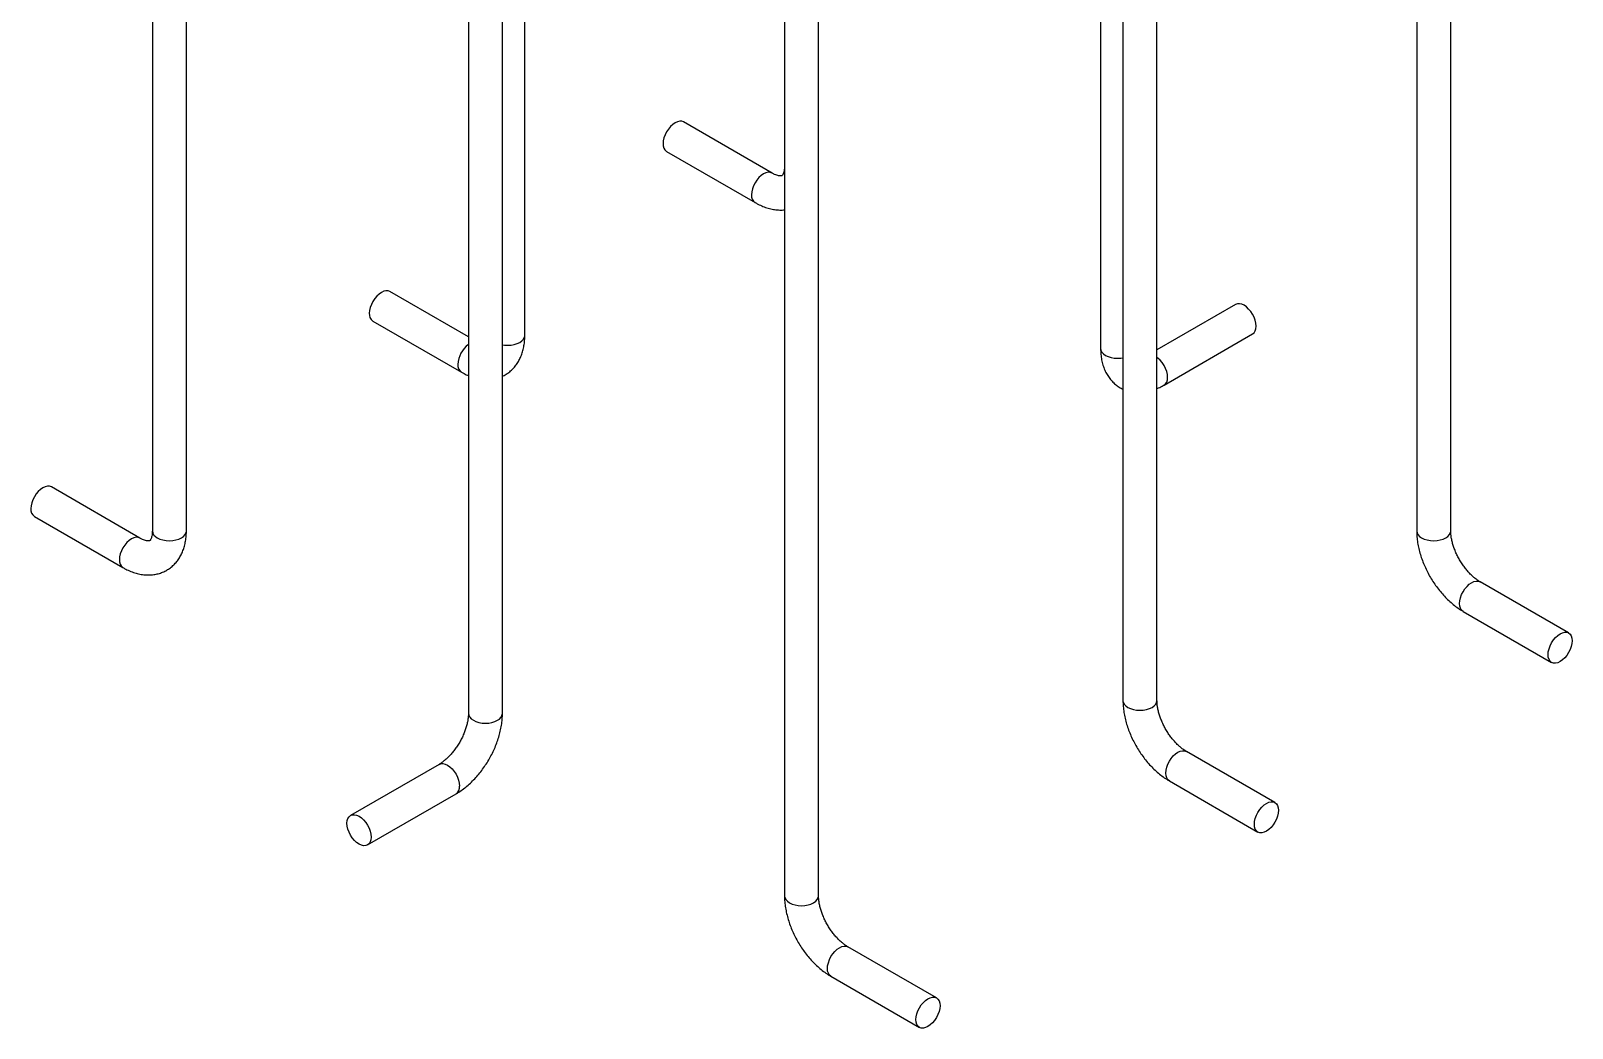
# Model space of a CAD drawing. Header units: millimetres. Extents: x 0 to 594, y 0 to 420.
# Drawn here: x 470.66 to 499.39, y 87.6 to 106.19 of the extents above; entities that cross this region are included whole.
import ezdxf

# ---------------------------------------------------------------- set-up
doc = ezdxf.new("R2010")
doc.units = ezdxf.units.MM

msp = doc.modelspace()

# ---------------------------------------------------------------- linework, layer by layer
at = {"color": 7, "linetype": 'Continuous', "lineweight": 25}
for p, q in [((472.92465, 113.88805), (472.92465, 96.86639)), ((473.55931, 96.86639), (473.55931, 113.52166)), ((497.12954, 96.86639), (497.12954, 113.40697)), ((496.49487, 113.04059), (496.49487, 96.86639)), ((478.8172, 110.48635), (478.8172, 93.46469)), ((479.45187, 93.46469), (479.45187, 110.11996)), ((491.65365, 93.70523), (491.65365, 110.24581)), ((479.86854, 100.50863), (479.86854, 109.87943)), ((491.01898, 109.87943), (491.01898, 93.70523)), ((490.60232, 109.63889), (490.60232, 100.26809)), ((484.70976, 107.08465), (484.70976, 90.06299)), ((485.34443, 90.06299), (485.34443, 106.71826)), ((484.47864, 103.53628), (482.82872, 104.48876)), ((482.51142, 103.93911), (484.16133, 102.98663)), ((478.8172, 100.48223), (477.35283, 101.3276)), ((493.11802, 101.08706), (491.65365, 100.2417)), ((477.03553, 100.77794), (478.68544, 99.82547)), ((491.78541, 99.58493), (493.43532, 100.53741)), ((472.69353, 96.73288), (471.04361, 97.68536)), ((470.7263, 97.13571), (472.37622, 96.18323)), ((499.32788, 94.964), (497.67797, 95.91648)), ((497.36066, 95.36682), (499.01057, 94.41435)), ((493.85199, 91.80284), (492.20208, 92.75531)), ((478.26877, 92.51477), (476.61886, 91.5623)), ((476.93617, 91.01265), (478.58608, 91.96512)), ((491.88477, 92.20566), (493.53468, 91.25318)), ((487.54277, 88.1606), (485.89285, 89.11307)), ((485.57554, 88.56342), (487.22546, 87.61095))]:
    msp.add_line(p, q, dxfattribs=at)
at = {"color": 7, "linetype": 'Continuous', "lineweight": 25, "flags": 128}
for points in [[(482.82872, 104.48876), (482.79473, 104.50135), (482.75594, 104.5029), (482.71385, 104.49334), (482.67007, 104.47305), (482.62629, 104.4428), (482.5842, 104.40375), (482.54541, 104.35741), (482.5114, 104.30556), (482.4835, 104.25019), (482.46276, 104.19342), (482.44999, 104.13744), (482.44568, 104.0844)], [(477.35283, 101.3276), (477.31884, 101.34018), (477.28005, 101.34173), (477.23796, 101.33218), (477.19418, 101.31189), (477.1504, 101.28164), (477.10831, 101.24259), (477.06952, 101.19625), (477.03551, 101.1444), (477.00761, 101.08902), (476.98687, 101.03225), (476.9741, 100.97627), (476.96979, 100.92323)], [(493.43532, 100.53741), (493.43534, 100.53741), (493.46324, 100.56057), (493.48398, 100.5934), (493.49675, 100.63463), (493.50106, 100.6827), (493.49675, 100.73574), (493.48398, 100.79172), (493.46324, 100.84848), (493.43534, 100.90386), (493.40133, 100.95571), (493.36254, 101.00205), (493.32045, 101.0411), (493.27667, 101.07135), (493.23289, 101.09164), (493.1908, 101.1012), (493.15201, 101.09965), (493.11802, 101.08706)], [(471.04361, 97.68536), (471.00962, 97.69795), (470.97083, 97.6995), (470.92873, 97.68994), (470.88496, 97.66965), (470.84118, 97.6394), (470.79909, 97.60035), (470.76029, 97.55401), (470.72629, 97.50216), (470.69838, 97.44678), (470.67765, 97.39002), (470.66488, 97.33404), (470.66057, 97.281)], [(499.39362, 94.81871), (499.3893, 94.76567), (499.37654, 94.70969), (499.3558, 94.65292), (499.32789, 94.59755), (499.29389, 94.54569), (499.2551, 94.49935), (499.213, 94.46031), (499.16923, 94.43006), (499.12545, 94.40976), (499.08336, 94.40021), (499.04456, 94.40176), (499.01056, 94.41435), (498.98266, 94.43751), (498.96192, 94.47034), (498.94915, 94.51157), (498.94484, 94.55964), (498.94915, 94.61268), (498.96192, 94.66866), (498.98266, 94.72542), (499.01056, 94.7808), (499.04456, 94.83265), (499.08336, 94.87899), (499.12545, 94.91804), (499.16923, 94.94829), (499.213, 94.96858), (499.2551, 94.97814), (499.29389, 94.97659), (499.32789, 94.96399), (499.3558, 94.94084), (499.37654, 94.90801), (499.3893, 94.86677), (499.39362, 94.81871)], [(493.91773, 91.65755), (493.91341, 91.60451), (493.90065, 91.54853), (493.87991, 91.49176), (493.852, 91.43638), (493.818, 91.38453), (493.77921, 91.33819), (493.73711, 91.29914), (493.69334, 91.26889), (493.64956, 91.2486), (493.60747, 91.23905), (493.56867, 91.2406), (493.53467, 91.25319), (493.50677, 91.27635), (493.48603, 91.30917), (493.47326, 91.35041), (493.46895, 91.39847), (493.47326, 91.45151), (493.48603, 91.50749), (493.50677, 91.56426), (493.53467, 91.61963), (493.56867, 91.67149), (493.60747, 91.71783), (493.64956, 91.75687), (493.69334, 91.78712), (493.73711, 91.80742), (493.77921, 91.81697), (493.818, 91.81542), (493.852, 91.80283), (493.87991, 91.77967), (493.90065, 91.74684), (493.91341, 91.70561), (493.91773, 91.65755)], [(477.0019, 91.15794), (476.99759, 91.10987), (476.98482, 91.06864), (476.96409, 91.03581), (476.93618, 91.01265), (476.90218, 91.00006), (476.86338, 90.99851), (476.82129, 91.00806), (476.77751, 91.02836), (476.73374, 91.05861), (476.69164, 91.09765), (476.65285, 91.14399), (476.61885, 91.19585), (476.59094, 91.25122), (476.5702, 91.30799), (476.55744, 91.36397), (476.55312, 91.41701), (476.55744, 91.46507), (476.5702, 91.50631), (476.59094, 91.53914), (476.61885, 91.56229), (476.65285, 91.57489), (476.69164, 91.57644), (476.73374, 91.56688), (476.77751, 91.54659), (476.82129, 91.51634), (476.86338, 91.47729), (476.90218, 91.43095), (476.93618, 91.3791), (476.96409, 91.32372), (476.98482, 91.26696), (476.99759, 91.21098), (477.0019, 91.15794)], [(487.6085, 88.01531), (487.60419, 87.96227), (487.59142, 87.90629), (487.57069, 87.84952), (487.54278, 87.79415), (487.50878, 87.74229), (487.46998, 87.69595), (487.42789, 87.65691), (487.38411, 87.62666), (487.34034, 87.60636), (487.29824, 87.59681), (487.25945, 87.59836), (487.22545, 87.61095), (487.19754, 87.63411), (487.17681, 87.66694), (487.16404, 87.70817), (487.15973, 87.75624), (487.16404, 87.80928), (487.17681, 87.86525), (487.19754, 87.92202), (487.22545, 87.9774), (487.25945, 88.02925), (487.29824, 88.07559), (487.34034, 88.11464), (487.38411, 88.14489), (487.42789, 88.16518), (487.46998, 88.17474), (487.50878, 88.17319), (487.54278, 88.16059), (487.57069, 88.13743), (487.59142, 88.10461), (487.60419, 88.06337), (487.6085, 88.01531)]]:
    msp.add_lwpolyline(points, dxfattribs=at)
at = {"color": 1, "linetype": 'Continuous', "lineweight": 25, "flags": 128}
for points in [[(484.478, 103.53665), (484.44465, 103.54887), (484.40585, 103.55042), (484.36376, 103.54087), (484.31999, 103.52057), (484.27621, 103.49032), (484.23412, 103.45128), (484.19532, 103.40494), (484.16132, 103.35308), (484.13341, 103.29771), (484.11268, 103.24094), (484.09991, 103.18496), (484.0956, 103.13192)], [(479.45187, 100.33464), (479.48929, 100.32896), (479.5512, 100.32544), (479.61311, 100.32896), (479.67264, 100.33938), (479.7275, 100.35631), (479.77559, 100.37909), (479.81506, 100.40685), (479.84438, 100.43853), (479.86244, 100.47289), (479.86854, 100.50863)], [(490.60232, 100.26809), (490.60841, 100.23236), (490.62647, 100.19799), (490.6558, 100.16632), (490.69526, 100.13856), (490.74335, 100.11578), (490.79821, 100.09885), (490.85774, 100.08842), (490.91965, 100.0849), (490.98156, 100.08842), (491.01898, 100.09411)], [(491.78534, 99.58489), (491.78542, 99.58494), (491.81333, 99.60809), (491.83406, 99.64092), (491.84683, 99.68216), (491.85114, 99.73022), (491.84683, 99.78326), (491.83406, 99.83924), (491.81333, 99.89601), (491.78542, 99.95138), (491.75142, 100.00324), (491.71262, 100.04958), (491.67053, 100.08862), (491.65365, 100.10148)], [(473.01759, 96.73686), (473.06568, 96.71407), (473.12054, 96.69715), (473.18007, 96.68672), (473.24198, 96.6832), (473.30389, 96.68672), (473.36342, 96.69715), (473.41828, 96.71407), (473.46637, 96.73686), (473.50583, 96.76462), (473.53516, 96.79629), (473.55321, 96.83065), (473.55931, 96.86639)], [(496.49487, 96.86639), (496.50097, 96.83065), (496.51903, 96.79629), (496.54835, 96.76462), (496.58782, 96.73686), (496.6359, 96.71407), (496.69077, 96.69715), (496.7503, 96.68672), (496.8122, 96.6832), (496.87411, 96.68672), (496.93364, 96.69715), (496.98851, 96.71407), (497.03659, 96.73686), (497.07606, 96.76462), (497.10538, 96.79629), (497.12344, 96.83065), (497.12954, 96.86639)], [(472.69289, 96.73325), (472.65954, 96.74547), (472.62074, 96.74702), (472.57865, 96.73747), (472.53487, 96.71717), (472.4911, 96.68692), (472.449, 96.64788), (472.41021, 96.60154), (472.37621, 96.54968), (472.3483, 96.49431), (472.32756, 96.43754), (472.3148, 96.38156), (472.31048, 96.32852)], [(497.36066, 95.36682), (497.36064, 95.36683), (497.33274, 95.38999), (497.312, 95.42281), (497.29923, 95.46405), (497.29492, 95.51211), (497.29923, 95.56515), (497.312, 95.62113), (497.33274, 95.6779), (497.36064, 95.73328), (497.39465, 95.78513), (497.43344, 95.83147), (497.47554, 95.87051), (497.51931, 95.90076), (497.56309, 95.92106), (497.60518, 95.93061), (497.64398, 95.92906), (497.67797, 95.91648)], [(491.01898, 93.70523), (491.02508, 93.66949), (491.04314, 93.63513), (491.07246, 93.60345), (491.11193, 93.57569), (491.16001, 93.55291), (491.21488, 93.53598), (491.27441, 93.52556), (491.33632, 93.52204), (491.39822, 93.52556), (491.45775, 93.53598), (491.51262, 93.55291), (491.5607, 93.57569), (491.60017, 93.60345), (491.62949, 93.63513), (491.64755, 93.66949), (491.65365, 93.70523)], [(478.8172, 93.46469), (478.8233, 93.42895), (478.84136, 93.39459), (478.87068, 93.36292), (478.91015, 93.33516), (478.95823, 93.31237), (479.0131, 93.29545), (479.07263, 93.28502), (479.13454, 93.2815), (479.19644, 93.28502), (479.25597, 93.29545), (479.31084, 93.31237), (479.35892, 93.33516)], [(478.26877, 92.51477), (478.30276, 92.52736), (478.34156, 92.52891), (478.38365, 92.51936), (478.42743, 92.49906), (478.4712, 92.46881), (478.5133, 92.42977), (478.55209, 92.38343), (478.5861, 92.33157), (478.614, 92.2762), (478.63474, 92.21943), (478.64751, 92.16345), (478.65182, 92.11041)], [(491.88477, 92.20566), (491.88476, 92.20567), (491.85685, 92.22882), (491.83611, 92.26165), (491.82334, 92.30289), (491.81903, 92.35095), (491.82334, 92.40399), (491.83611, 92.45997), (491.85685, 92.51674), (491.88476, 92.57211), (491.91876, 92.62397), (491.95755, 92.67031), (491.99965, 92.70935), (492.04342, 92.7396), (492.0872, 92.75989), (492.12929, 92.76945), (492.16809, 92.7679), (492.20208, 92.75531)], [(484.70976, 90.06299), (484.71586, 90.02725), (484.73391, 89.99289), (484.76324, 89.96122), (484.8027, 89.93346), (484.85079, 89.91067), (484.90565, 89.89374), (484.96518, 89.88332), (485.02709, 89.8798), (485.089, 89.88332), (485.14853, 89.89374), (485.20339, 89.91067), (485.25148, 89.93346), (485.29094, 89.96122), (485.32027, 89.99289), (485.33833, 90.02725), (485.34443, 90.06299)], [(485.57554, 88.56342), (485.57553, 88.56343), (485.54763, 88.58659), (485.52689, 88.61941), (485.51412, 88.66065), (485.50981, 88.70871), (485.51412, 88.76175), (485.52689, 88.81773), (485.54763, 88.8745), (485.57553, 88.92987), (485.60954, 88.98173), (485.64833, 89.02807), (485.69042, 89.06711), (485.7342, 89.09736), (485.77797, 89.11766), (485.82007, 89.12721), (485.85886, 89.12566), (485.89285, 89.11307)]]:
    msp.add_lwpolyline(points, dxfattribs=at)
at = {"color": 7, "linetype": 'Continuous', "lineweight": 25}
for centre in [(482.59663, 104.06518), (477.12074, 100.90401), (470.81152, 97.26178)]:
    msp.add_arc(centre, 0.15217, 172.74417, 235.943649, dxfattribs=at)
at = {"color": 1, "linetype": 'Continuous', "lineweight": 25}
for centre, radius, start, end in [((484.25448, 103.11629), 0.15965, 174.380385, 234.293199), ((479.11329, 99.94635), 0.49419, 126.808672, 177.168916), ((478.77859, 99.95512), 0.15965, 174.380385, 234.293199), ((473.08346, 96.88223), 0.1596, 185.694799, 245.625342), ((472.46937, 96.31289), 0.15965, 174.380385, 234.293199), ((479.29306, 93.48053), 0.1596, 294.374658, 354.305201), ((478.50087, 92.09119), 0.15217, 304.056351, 7.25583)]:
    msp.add_arc(centre, radius, start, end, dxfattribs=at)
at = {"color": 7, "linetype": 'Continuous', "lineweight": 25}
for points, knots in [([(484.70976, 103.66979), (484.70962, 103.66026), (484.70923, 103.63279), (484.70512, 103.59305), (484.69716, 103.5543), (484.68728, 103.52497), (484.67727, 103.50485), (484.66881, 103.49307), (484.66321, 103.48784), (484.66084, 103.48644), (484.65654, 103.48453), (484.64551, 103.48243), (484.62709, 103.48224), (484.60084, 103.48576), (484.56682, 103.49494), (484.52572, 103.51077), (484.49441, 103.52774), (484.47864, 103.53628)], [0, 0, 0, 0, 0.03410914, 0.09829442, 0.16211996, 0.22611123, 0.29116228, 0.35913064, 0.43355708, 0.5230692, 0.60617871, 0.67768091, 0.74303352, 0.80510981, 0.87054898, 0.93477636, 1, 1, 1, 1]), ([(484.16133, 102.98663), (484.17845, 102.97707), (484.22673, 102.95011), (484.30784, 102.91322), (484.40446, 102.87982), (484.50127, 102.8574), (484.59658, 102.84752), (484.66628, 102.84603), (484.70323, 102.85145), (484.70976, 102.85241)], [0, 0, 0, 0, 0.09759975, 0.27525284, 0.45258443, 0.62745175, 0.79836202, 0.9643574, 1, 1, 1, 1]), ([(479.45187, 99.75035), (479.45615, 99.75208), (479.48618, 99.76423), (479.53742, 99.79609), (479.60385, 99.8455), (479.66307, 99.90361), (479.71536, 99.96869), (479.76044, 100.04072), (479.79816, 100.11935), (479.82827, 100.20442), (479.85049, 100.29562), (479.86429, 100.39158), (479.86834, 100.46359), (479.86851, 100.50287), (479.86854, 100.50863)], [0, 0, 0, 0, 0.01549042, 0.1085045, 0.20077282, 0.29284689, 0.38552069, 0.47954964, 0.57559585, 0.6741482, 0.77541986, 0.87926503, 0.98227952, 1, 1, 1, 1]), ([(490.60232, 100.26809), (490.60259, 100.24849), (490.60338, 100.1932), (490.612, 100.10451), (490.63132, 100.00409), (490.66048, 99.90916), (490.69894, 99.82119), (490.74605, 99.7413), (490.80094, 99.67041), (490.86251, 99.60871), (490.93027, 99.55756), (490.98288, 99.52474), (491.01377, 99.51206), (491.01898, 99.50992)], [0, 0, 0, 0, 0.06043149, 0.17043302, 0.28023664, 0.38851603, 0.49434658, 0.59713447, 0.69676885, 0.7935663, 0.88811527, 0.98113924, 1, 1, 1, 1]), ([(478.68544, 99.82547), (478.70254, 99.81583), (478.74585, 99.79141), (478.7903, 99.7722), (478.8172, 99.76058)], [0, 0, 0, 0, 0.39490669, 1, 1, 1, 1]), ([(491.65365, 99.52038), (491.66308, 99.52403), (491.70264, 99.53937), (491.7463, 99.56264), (491.7804, 99.58208), (491.78541, 99.58493)], [0, 0, 0, 0, 0.21074885, 0.88419537, 1, 1, 1, 1]), ([(472.37622, 96.18323), (472.39334, 96.17367), (472.44161, 96.1467), (472.52273, 96.10983), (472.61935, 96.07637), (472.71614, 96.05417), (472.81155, 96.04349), (472.90428, 96.04437), (472.99315, 96.05642), (473.07724, 96.07907), (473.15585, 96.11159), (473.22844, 96.15328), (473.29456, 96.20342), (473.35387, 96.26133), (473.40613, 96.32647), (473.45122, 96.39848), (473.48894, 96.47711), (473.51905, 96.56218), (473.54127, 96.65338), (473.55506, 96.74934), (473.55911, 96.82135), (473.55929, 96.86063), (473.55931, 96.86639)], [0, 0, 0, 0, 0.03227069, 0.09101046, 0.14964393, 0.20746261, 0.26397292, 0.31885815, 0.37205954, 0.42374645, 0.47423329, 0.52390646, 0.57318135, 0.62235252, 0.67184396, 0.7220591, 0.77335155, 0.82598237, 0.8800654, 0.93552279, 0.99053657, 1, 1, 1, 1]), ([(472.92465, 96.86639), (472.92451, 96.85686), (472.92412, 96.82939), (472.92001, 96.78965), (472.91204, 96.7509), (472.90217, 96.72157), (472.89216, 96.70145), (472.8837, 96.68967), (472.8781, 96.68444), (472.87573, 96.68304), (472.87142, 96.68113), (472.8604, 96.67903), (472.84197, 96.67884), (472.81573, 96.68236), (472.7817, 96.69154), (472.7406, 96.70737), (472.7093, 96.72433), (472.69353, 96.73288)], [0, 0, 0, 0, 0.03410914, 0.09829442, 0.16211996, 0.22611123, 0.29116228, 0.35913064, 0.43355708, 0.5230692, 0.60617871, 0.67768091, 0.74303352, 0.80510981, 0.87054898, 0.93477636, 1, 1, 1, 1]), ([(496.49487, 96.86639), (496.49515, 96.84676), (496.49591, 96.79177), (496.50407, 96.69966), (496.52153, 96.59022), (496.54712, 96.48012), (496.5803, 96.3702), (496.62071, 96.26126), (496.66793, 96.15404), (496.72155, 96.04924), (496.78119, 95.94757), (496.84644, 95.84972), (496.9169, 95.75637), (496.99218, 95.66819), (497.07192, 95.58586), (497.15574, 95.51001), (497.24333, 95.44145), (497.31231, 95.39522), (497.35192, 95.37196), (497.36066, 95.36682)], [0, 0, 0, 0, 0.03523749, 0.09871195, 0.1620847, 0.22531908, 0.28833679, 0.35113533, 0.41375693, 0.47626832, 0.53874902, 0.6012816, 0.66392964, 0.72678349, 0.78993092, 0.85344998, 0.91739516, 0.98177253, 1, 1, 1, 1]), ([(497.67797, 95.91648), (497.66942, 95.92157), (497.64462, 95.93635), (497.60119, 95.96683), (497.54812, 96.01027), (497.49431, 96.06126), (497.44099, 96.11911), (497.38927, 96.18307), (497.3402, 96.25217), (497.29475, 96.3253), (497.25376, 96.40122), (497.21795, 96.47859), (497.18788, 96.55597), (497.16392, 96.63192), (497.14624, 96.70501), (497.13487, 96.77368), (497.13008, 96.82721), (497.12968, 96.85639), (497.12954, 96.86639)], [0, 0, 0, 0, 0.03371767, 0.09792449, 0.16284769, 0.22861329, 0.29513653, 0.36228323, 0.42989437, 0.4978001, 0.56582674, 0.6337729, 0.70143463, 0.76864288, 0.83523806, 0.90108099, 0.96607326, 1, 1, 1, 1]), ([(491.01898, 93.70523), (491.01926, 93.6856), (491.02002, 93.6306), (491.02818, 93.5385), (491.04564, 93.42906), (491.07123, 93.31895), (491.10441, 93.20903), (491.14482, 93.10009), (491.19204, 92.99287), (491.24566, 92.88808), (491.3053, 92.78641), (491.37055, 92.68856), (491.44101, 92.59521), (491.51629, 92.50703), (491.59603, 92.4247), (491.67985, 92.34885), (491.76744, 92.28029), (491.83642, 92.23406), (491.87603, 92.21079), (491.88477, 92.20566)], [0, 0, 0, 0, 0.03523749, 0.09871195, 0.1620847, 0.22531908, 0.28833679, 0.35113533, 0.41375693, 0.47626832, 0.53874902, 0.6012816, 0.66392964, 0.72678349, 0.78993092, 0.85344998, 0.91739516, 0.98177253, 1, 1, 1, 1]), ([(492.20208, 92.75531), (492.19353, 92.7604), (492.16873, 92.77518), (492.1253, 92.80566), (492.07223, 92.84911), (492.01843, 92.9001), (491.9651, 92.95794), (491.91338, 93.0219), (491.86431, 93.091), (491.81886, 93.16414), (491.77787, 93.24006), (491.74206, 93.31742), (491.71199, 93.39481), (491.68803, 93.47076), (491.67035, 93.54385), (491.65898, 93.61252), (491.65419, 93.66605), (491.65379, 93.69522), (491.65365, 93.70523)], [0, 0, 0, 0, 0.03371767, 0.09792449, 0.16284769, 0.22861329, 0.29513653, 0.36228323, 0.42989437, 0.4978001, 0.56582674, 0.6337729, 0.70143463, 0.76864288, 0.83523806, 0.90108099, 0.96607326, 1, 1, 1, 1]), ([(478.8172, 93.46469), (478.81706, 93.45475), (478.81666, 93.42587), (478.81198, 93.37301), (478.80089, 93.30532), (478.78363, 93.23322), (478.76019, 93.15811), (478.73066, 93.08133), (478.69535, 93.00429), (478.65474, 92.92836), (478.60948, 92.8549), (478.56039, 92.78521), (478.50841, 92.72048), (478.45462, 92.66176), (478.40017, 92.60991), (478.34639, 92.56574), (478.30243, 92.53483), (478.27737, 92.5199), (478.26877, 92.51477)], [0, 0, 0, 0, 0.033718, 0.09792615, 0.16285072, 0.22861761, 0.29514197, 0.36228954, 0.42990129, 0.49780735, 0.56583404, 0.63377989, 0.70144103, 0.76864842, 0.8352425, 0.90108414, 0.966075, 1, 1, 1, 1]), ([(478.58608, 91.96512), (478.60295, 91.97517), (478.65019, 92.00333), (478.72588, 92.05644), (478.81192, 92.12628), (478.89448, 92.2035), (478.97308, 92.28719), (479.04722, 92.37665), (479.11647, 92.47115), (479.18041, 92.56998), (479.23864, 92.67247), (479.29076, 92.7779), (479.33637, 92.8856), (479.3751, 92.99488), (479.40654, 93.10511), (479.43031, 93.21563), (479.4459, 93.32576), (479.45145, 93.40862), (479.45179, 93.45456), (479.45187, 93.46469)], [0, 0, 0, 0, 0.03523816, 0.09871232, 0.16208518, 0.22531988, 0.28833798, 0.35113686, 0.4137587, 0.47627021, 0.53875089, 0.60128335, 0.66393112, 0.72678456, 0.78993143, 0.8534498, 0.91739426, 0.98177094, 1, 1, 1, 1]), ([(484.70976, 90.06299), (484.71003, 90.04336), (484.7108, 89.98837), (484.71895, 89.89626), (484.73642, 89.78682), (484.76201, 89.67671), (484.79519, 89.5668), (484.8356, 89.45786), (484.88281, 89.35063), (484.93644, 89.24584), (484.99608, 89.14417), (485.06133, 89.04632), (485.13179, 88.95297), (485.20707, 88.86479), (485.2868, 88.78246), (485.37063, 88.70661), (485.45821, 88.63805), (485.5272, 88.59182), (485.56681, 88.56856), (485.57554, 88.56342)], [0, 0, 0, 0, 0.03523749, 0.09871195, 0.1620847, 0.22531908, 0.28833679, 0.35113533, 0.41375693, 0.47626832, 0.53874902, 0.6012816, 0.66392964, 0.72678349, 0.78993092, 0.85344998, 0.91739516, 0.98177253, 1, 1, 1, 1]), ([(485.89285, 89.11307), (485.88431, 89.11816), (485.8595, 89.13295), (485.81607, 89.16343), (485.76301, 89.20687), (485.7092, 89.25786), (485.65588, 89.31571), (485.60415, 89.37967), (485.55509, 89.44877), (485.50963, 89.5219), (485.46865, 89.59782), (485.43284, 89.67518), (485.40277, 89.75257), (485.37881, 89.82852), (485.36112, 89.90161), (485.34976, 89.97028), (485.34497, 90.02381), (485.34456, 90.05299), (485.34443, 90.06299)], [0, 0, 0, 0, 0.03371767, 0.09792449, 0.16284769, 0.22861329, 0.29513653, 0.36228323, 0.42989437, 0.4978001, 0.56582674, 0.6337729, 0.70143463, 0.76864288, 0.83523806, 0.90108099, 0.96607326, 1, 1, 1, 1])]:
    msp.add_open_spline(points, degree=3, knots=knots, dxfattribs=at)

doc.saveas('drawing.dxf')
